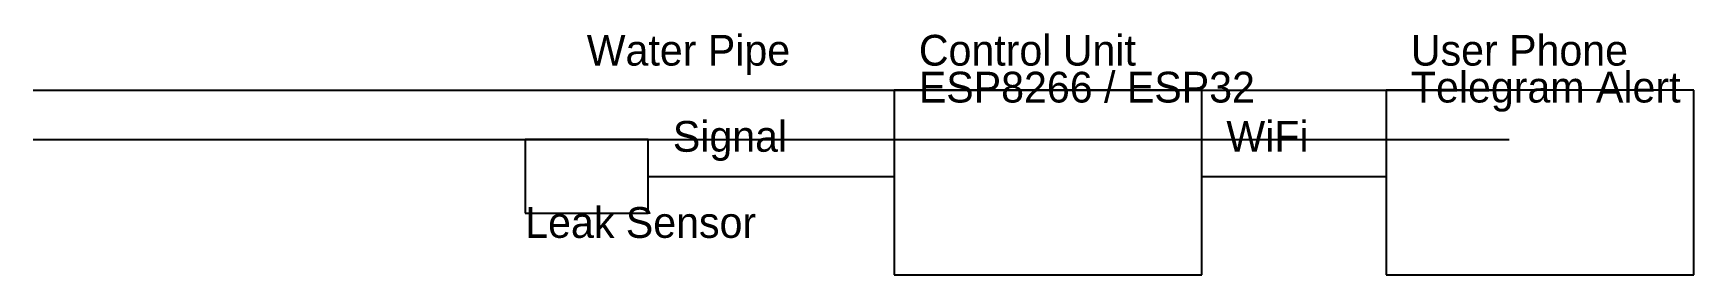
# Model space of a CAD drawing. Header units: metres. Extents: x 0 to 135, y 5 to 25.
import ezdxf

# ---------------------------------------------------------------- set-up
doc = ezdxf.new("R2010")
doc.units = ezdxf.units.M

msp = doc.modelspace()

# ---------------------------------------------------------------- linework, layer by layer
for p, q in [((0, 20), (120, 20)), ((95, 20), (70, 20)), ((70, 20), (70, 5)), ((95, 5), (95, 20)), ((135, 20), (110, 20)), ((110, 20), (110, 5)), ((135, 5), (135, 20)), ((0, 16), (120, 16)), ((50, 16), (40, 16)), ((40, 16), (40, 10)), ((50, 10), (50, 16)), ((50, 13), (70, 13)), ((95, 13), (110, 13)), ((40, 10), (50, 10)), ((70, 5), (95, 5)), ((110, 5), (135, 5))]:
    msp.add_line(p, q)

# ---------------------------------------------------------------- texts
for s, p in [('Water Pipe', (45, 22)), ('Control Unit', (72, 22)), ('User Phone', (112, 22)), ('ESP8266 / ESP32', (72, 19)), ('Telegram Alert', (112, 19)), ('Signal', (52, 15)), ('WiFi', (97, 15)), ('Leak Sensor', (40, 8))]:
    msp.add_text(s, height=2.5).set_placement(p)

doc.saveas('drawing.dxf')
